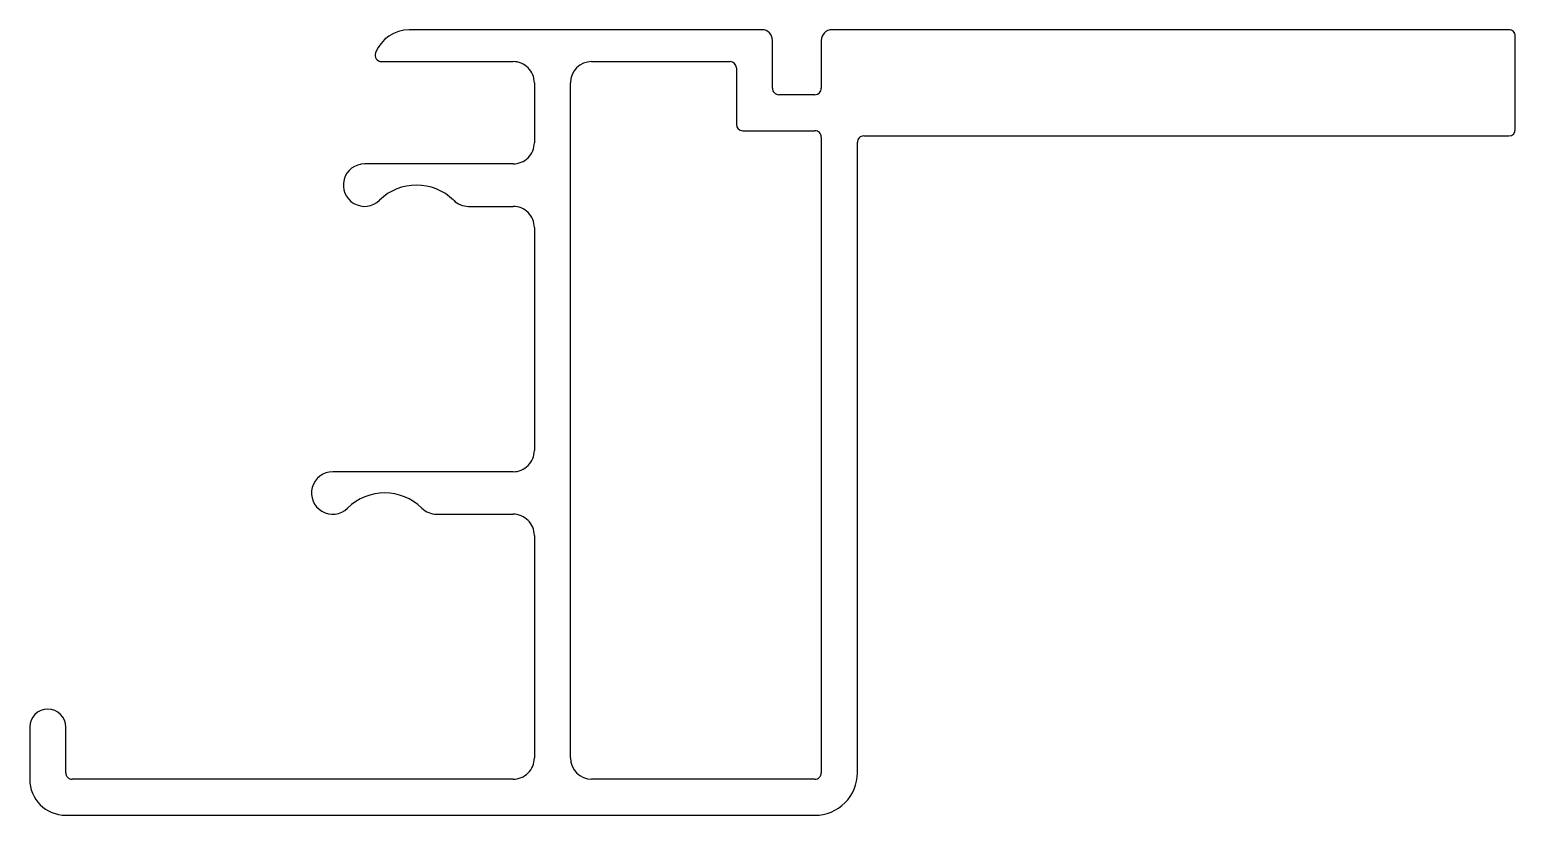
# Model space of a CAD drawing. Extents: x 316.4 to 386.4, y 803.7 to 840.7.
import ezdxf

# ---------------------------------------------------------------- set-up
doc = ezdxf.new("R2010")
doc.units = 0
doc.layers.get('0').update_dxf_attribs({"linetype": 'CONTINUOUS'})

msp = doc.modelspace()

# ---------------------------------------------------------------- linework, layer by layer
for p, q in [((350.852, 840.689), (334.238, 840.689)), ((351.352, 837.929), (351.352, 840.189)), ((353.652, 840.189), (353.652, 837.929)), ((386.052, 840.689), (354.152, 840.689)), ((386.352, 835.989), (386.352, 840.389)), ((332.93, 839.189), (339.13, 839.189)), ((342.83, 839.189), (349.352, 839.189)), ((349.652, 838.889), (349.652, 836.229)), ((340.13, 838.189), (340.13, 835.369)), ((341.83, 806.389), (341.83, 838.189)), ((353.352, 837.629), (351.652, 837.629)), ((349.952, 835.929), (353.352, 835.929)), ((353.652, 835.629), (353.652, 805.689)), ((355.352, 805.689), (355.352, 835.389)), ((355.652, 835.689), (386.052, 835.689)), ((339.13, 834.369), (332.13, 834.369)), ((337.029, 832.369), (339.13, 832.369)), ((340.13, 831.369), (340.13, 820.869)), ((339.13, 819.869), (330.63, 819.869)), ((335.529, 817.869), (339.13, 817.869)), ((340.13, 816.869), (340.13, 806.389)), ((316.352, 807.839), (316.352, 805.389)), ((318.052, 805.689), (318.052, 807.839)), ((339.13, 805.389), (318.352, 805.389)), ((353.352, 805.389), (342.83, 805.389)), ((318.052, 803.689), (353.352, 803.689))]:
    msp.add_line(p, q)
for centre, radius, start, end in [((334.238, 838.989), 1.7, 90.00009, 159.07745), ((350.852, 840.189), 0.5, 359.99732, 89.99585), ((354.152, 840.189), 0.5, 90.00415, 180.00268), ((386.052, 840.389), 0.3, 359.99068, 89.99767), ((332.93, 839.489), 0.3, 159.08698, 269.99054), ((339.13, 838.189), 1, 0.00074, 90.00268), ((342.83, 838.189), 1, 90.00108, 179.99217), ((349.352, 838.889), 0.3, 0.01326, 89.99812), ((351.652, 837.929), 0.3, 179.99049, 269.99812), ((353.352, 837.929), 0.3, 270.00065, 0.01132), ((349.952, 836.229), 0.3, 180.01326, 270.00951), ((353.352, 835.629), 0.3, 359.99049, 89.99812), ((386.052, 835.989), 0.3, 270.00233, 359.98601), ((339.13, 835.369), 1, 269.99732, 359.99926), ((355.652, 835.389), 0.3, 90.00188, 180.00951), ((332.13, 833.369), 1, 90.00001, 314.41531), ((334.579, 830.869), 2.5, 45.58511, 134.41488), ((337.029, 833.369), 1, 225.58241, 269.99942), ((339.13, 831.369), 1, 0.00074, 90.00268), ((339.13, 820.869), 1, 269.99732, 0.00268), ((330.63, 818.869), 1, 89.99931, 314.41664), ((333.079, 816.369), 2.5, 45.58511, 134.41488), ((335.529, 818.869), 1, 225.58549, 270.00103), ((339.13, 816.869), 1, 0.00074, 90.00268), ((317.202, 807.839), 0.85, 0.00016, 180.00016), ((339.13, 806.389), 1, 269.99732, 359.99926), ((342.83, 806.389), 1, 180.00074, 269.99926), ((318.052, 805.389), 1.7, 180.00054, 269.99946), ((318.352, 805.689), 0.3, 179.99049, 269.99812), ((353.352, 805.689), 2, 270.00056, 0.00078), ((353.352, 805.689), 0.3, 270.00188, 0.00951)]:
    msp.add_arc(centre, radius, start, end)

doc.saveas('drawing.dxf')
